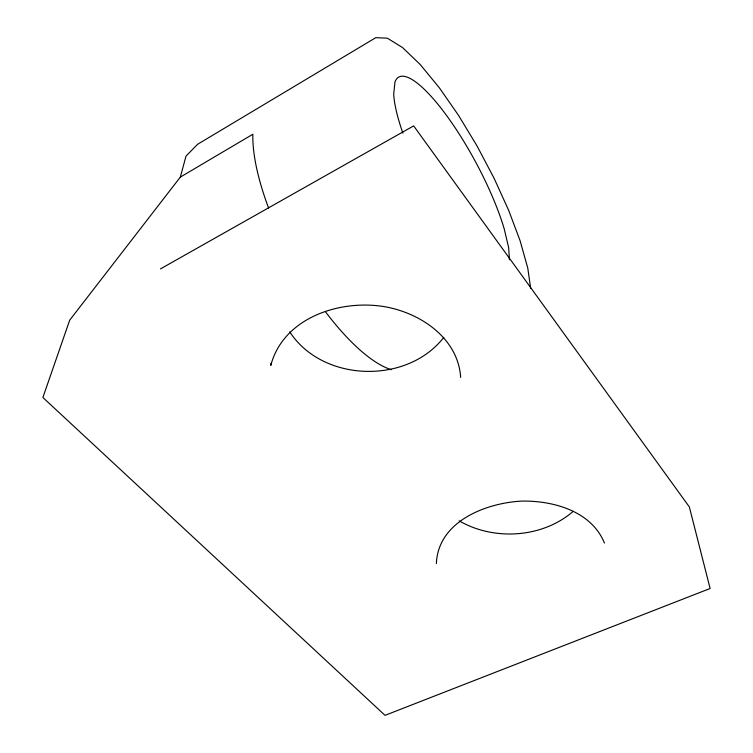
<?xml version="1.0" encoding="UTF-8"?>
<svg xmlns="http://www.w3.org/2000/svg" width="753" height="753" viewBox="0 0 753 753"><rect width="100%" height="100%" fill="white"/><g stroke="black" fill="none" stroke-linecap="round" stroke-linejoin="round"><path stroke-width="1.13" d="M271.099 363.087L270.798 365.403C283.42 317.465 340.205 299.148 384.792 306.725C420.588 312.966 458.153 338.238 460.657 377.413M436.382 563.555C438.001 521.452 485.901 502.882 521.942 501.093C553.549 500.613 591.434 511.174 604.471 543.082M160.455 268.906L413.651 125.883L689.343 506.92L710.117 588.488L385.028 715.35L42.883 397.499L69.69 320.176L180.315 177.115L186 156.144L197.521 144.331L375.832 37.65L387.381 38.196L402.61 47.618L420.306 64.626L439.3 87.734L458.539 115.388L477.073 146.035L494.034 178.169L508.633 210.266L520.116 240.781L527.778 268.106L530.667 288.333M443.809 337.344C407.1 384.774 322.548 382.392 289.754 331.875M573.268 511.287C542.602 538 494.1 541.087 459.161 520.85M180.315 177.115L252.848 134.25A151.353 51.637 61.4 0 0 268.576 207.997M509.442 259.757L508.623 247.483L504.181 228.761A111.444 27.343 61.7 0 0 445.211 113.656A111.444 27.343 61.7 0 0 394.977 81.917L393.706 94.229A111.444 27.343 61.7 0 0 402.893 133.149M391.249 369.714A151.353 51.637 61.4 0 1 325.616 311.94"/></g></svg>
